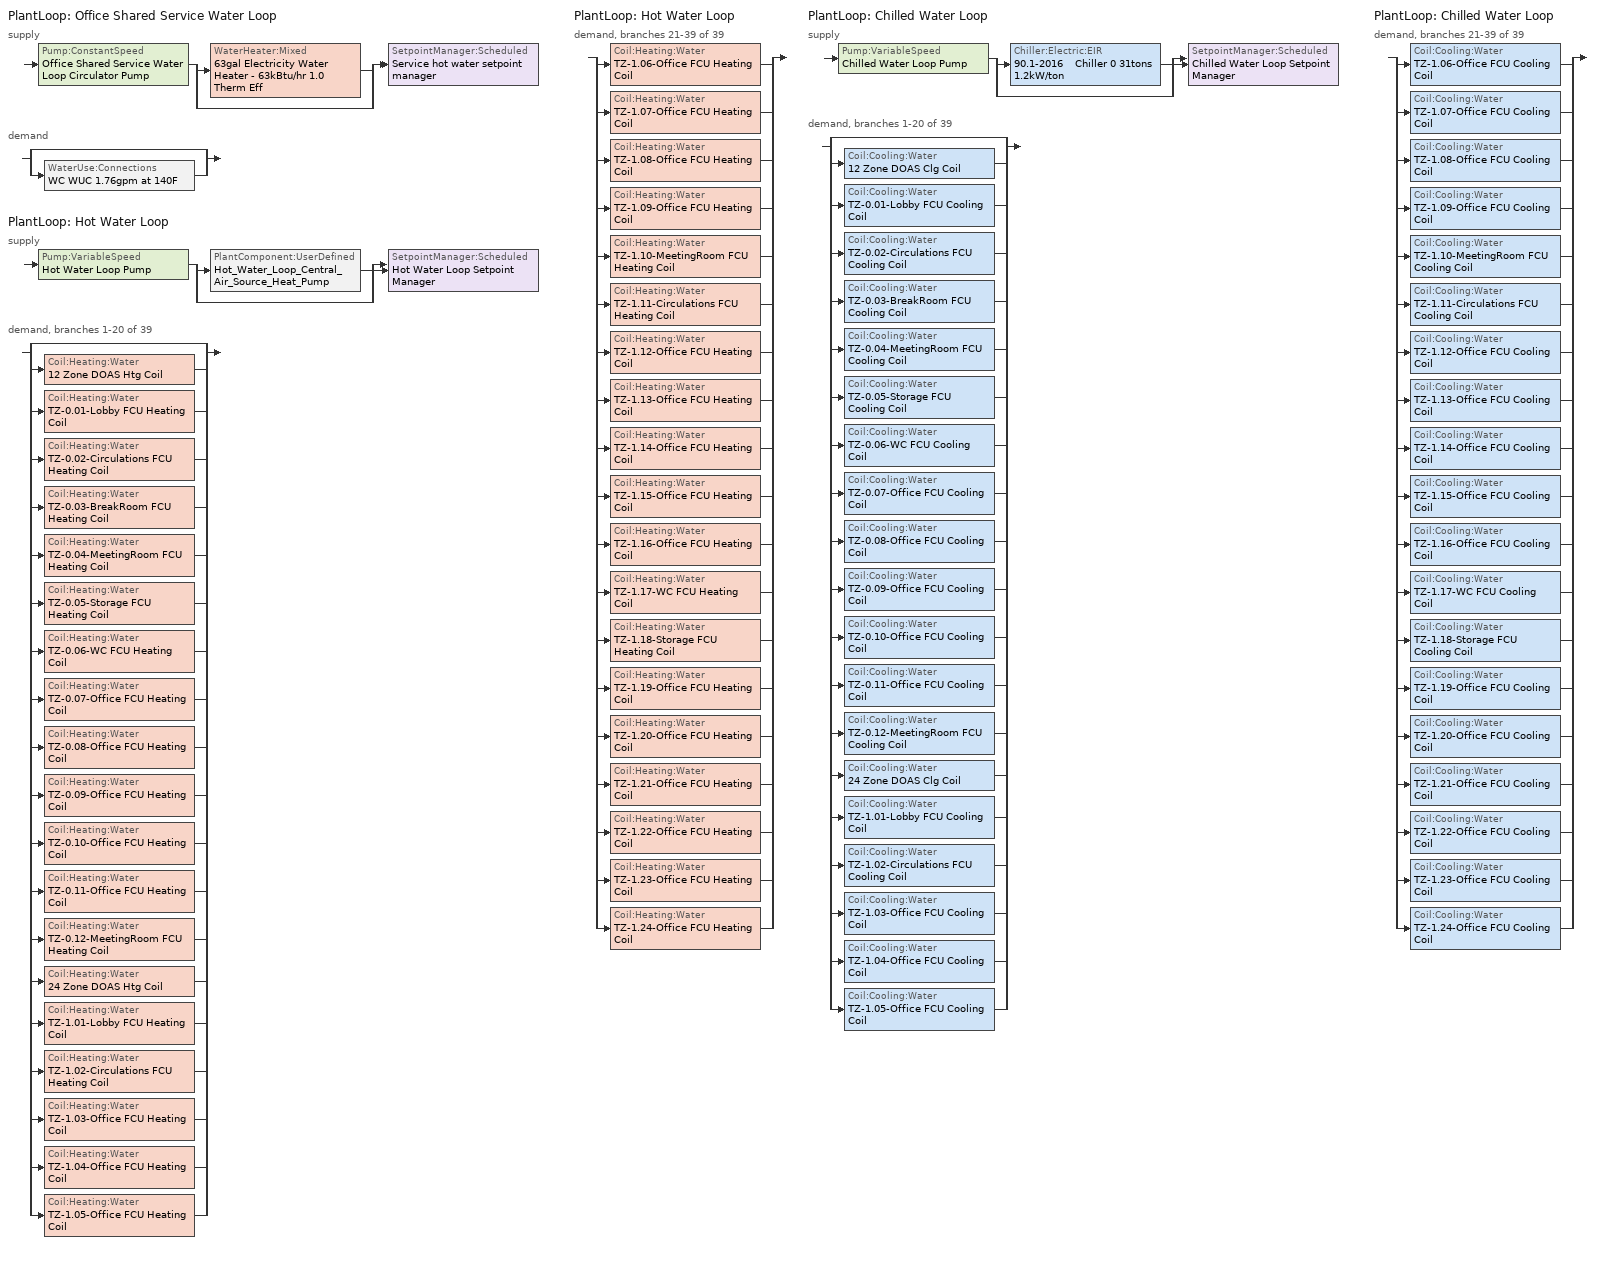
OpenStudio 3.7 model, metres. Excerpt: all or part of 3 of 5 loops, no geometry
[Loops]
PlantLoop 'Office Shared Service Water Loop'
 supply: Pump:ConstantSpeed 'Office Shared Service Water Loop Circulator Pump' > split
  | WaterHeater:Mixed '63gal Electricity Water Heater - 63kBtu/hr 1.0 Therm Eff'
  | bypass
  join > SetpointManager:Scheduled 'Service hot water setpoint manager'
 demand: split
  | bypass
  | WaterUse:Connections 'WC WUC 1.76gpm at 140F'
PlantLoop 'Hot Water Loop'
 supply: Pump:VariableSpeed 'Hot Water Loop Pump' > split
  | PlantComponent:UserDefined 'Hot_Water_Loop_Central_Air_Source_Heat_Pump'
  | bypass
  join > SetpointManager:Scheduled 'Hot Water Loop Setpoint Manager'
 demand, branches 1-20 of 39: split
  | bypass
  | Coil:Heating:Water '12 Zone DOAS Htg Coil'
  | Coil:Heating:Water 'TZ-0.01-Lobby FCU Heating Coil'
  | Coil:Heating:Water 'TZ-0.02-Circulations FCU Heating Coil'
  | Coil:Heating:Water 'TZ-0.03-BreakRoom FCU Heating Coil'
  | Coil:Heating:Water 'TZ-0.04-MeetingRoom FCU Heating Coil'
  | Coil:Heating:Water 'TZ-0.05-Storage FCU Heating Coil'
  | Coil:Heating:Water 'TZ-0.06-WC FCU Heating Coil'
  | Coil:Heating:Water 'TZ-0.07-Office FCU Heating Coil'
  | Coil:Heating:Water 'TZ-0.08-Office FCU Heating Coil'
  | Coil:Heating:Water 'TZ-0.09-Office FCU Heating Coil'
  | Coil:Heating:Water 'TZ-0.10-Office FCU Heating Coil'
  | Coil:Heating:Water 'TZ-0.11-Office FCU Heating Coil'
  | Coil:Heating:Water 'TZ-0.12-MeetingRoom FCU Heating Coil'
  | Coil:Heating:Water '24 Zone DOAS Htg Coil'
  | Coil:Heating:Water 'TZ-1.01-Lobby FCU Heating Coil'
  | Coil:Heating:Water 'TZ-1.02-Circulations FCU Heating Coil'
  | Coil:Heating:Water 'TZ-1.03-Office FCU Heating Coil'
  | Coil:Heating:Water 'TZ-1.04-Office FCU Heating Coil'
  | Coil:Heating:Water 'TZ-1.05-Office FCU Heating Coil'
PlantLoop 'Hot Water Loop'
 demand, branches 21-39 of 39: split
  | Coil:Heating:Water 'TZ-1.06-Office FCU Heating Coil'
  | Coil:Heating:Water 'TZ-1.07-Office FCU Heating Coil'
  | Coil:Heating:Water 'TZ-1.08-Office FCU Heating Coil'
  | Coil:Heating:Water 'TZ-1.09-Office FCU Heating Coil'
  | Coil:Heating:Water 'TZ-1.10-MeetingRoom FCU Heating Coil'
  | Coil:Heating:Water 'TZ-1.11-Circulations FCU Heating Coil'
  | Coil:Heating:Water 'TZ-1.12-Office FCU Heating Coil'
  | Coil:Heating:Water 'TZ-1.13-Office FCU Heating Coil'
  | Coil:Heating:Water 'TZ-1.14-Office FCU Heating Coil'
  | Coil:Heating:Water 'TZ-1.15-Office FCU Heating Coil'
  | Coil:Heating:Water 'TZ-1.16-Office FCU Heating Coil'
  | Coil:Heating:Water 'TZ-1.17-WC FCU Heating Coil'
  | Coil:Heating:Water 'TZ-1.18-Storage FCU Heating Coil'
  | Coil:Heating:Water 'TZ-1.19-Office FCU Heating Coil'
  | Coil:Heating:Water 'TZ-1.20-Office FCU Heating Coil'
  | Coil:Heating:Water 'TZ-1.21-Office FCU Heating Coil'
  | Coil:Heating:Water 'TZ-1.22-Office FCU Heating Coil'
  | Coil:Heating:Water 'TZ-1.23-Office FCU Heating Coil'
  | Coil:Heating:Water 'TZ-1.24-Office FCU Heating Coil'
PlantLoop 'Chilled Water Loop'
 supply: Pump:VariableSpeed 'Chilled Water Loop Pump' > split
  | Chiller:Electric:EIR '90.1-2016    Chiller 0 31tons 1.2kW/ton'
  | bypass
  join > SetpointManager:Scheduled 'Chilled Water Loop Setpoint Manager'
 demand, branches 1-20 of 39: split
  | bypass
  | Coil:Cooling:Water '12 Zone DOAS Clg Coil'
  | Coil:Cooling:Water 'TZ-0.01-Lobby FCU Cooling Coil'
  | Coil:Cooling:Water 'TZ-0.02-Circulations FCU Cooling Coil'
  | Coil:Cooling:Water 'TZ-0.03-BreakRoom FCU Cooling Coil'
  | Coil:Cooling:Water 'TZ-0.04-MeetingRoom FCU Cooling Coil'
  | Coil:Cooling:Water 'TZ-0.05-Storage FCU Cooling Coil'
  | Coil:Cooling:Water 'TZ-0.06-WC FCU Cooling Coil'
  | Coil:Cooling:Water 'TZ-0.07-Office FCU Cooling Coil'
  | Coil:Cooling:Water 'TZ-0.08-Office FCU Cooling Coil'
  | Coil:Cooling:Water 'TZ-0.09-Office FCU Cooling Coil'
  | Coil:Cooling:Water 'TZ-0.10-Office FCU Cooling Coil'
  | Coil:Cooling:Water 'TZ-0.11-Office FCU Cooling Coil'
  | Coil:Cooling:Water 'TZ-0.12-MeetingRoom FCU Cooling Coil'
  | Coil:Cooling:Water '24 Zone DOAS Clg Coil'
  | Coil:Cooling:Water 'TZ-1.01-Lobby FCU Cooling Coil'
  | Coil:Cooling:Water 'TZ-1.02-Circulations FCU Cooling Coil'
  | Coil:Cooling:Water 'TZ-1.03-Office FCU Cooling Coil'
  | Coil:Cooling:Water 'TZ-1.04-Office FCU Cooling Coil'
  | Coil:Cooling:Water 'TZ-1.05-Office FCU Cooling Coil'
PlantLoop 'Chilled Water Loop'
 demand, branches 21-39 of 39: split
  | Coil:Cooling:Water 'TZ-1.06-Office FCU Cooling Coil'
  | Coil:Cooling:Water 'TZ-1.07-Office FCU Cooling Coil'
  | Coil:Cooling:Water 'TZ-1.08-Office FCU Cooling Coil'
  | Coil:Cooling:Water 'TZ-1.09-Office FCU Cooling Coil'
  | Coil:Cooling:Water 'TZ-1.10-MeetingRoom FCU Cooling Coil'
  | Coil:Cooling:Water 'TZ-1.11-Circulations FCU Cooling Coil'
  | Coil:Cooling:Water 'TZ-1.12-Office FCU Cooling Coil'
  | Coil:Cooling:Water 'TZ-1.13-Office FCU Cooling Coil'
  | Coil:Cooling:Water 'TZ-1.14-Office FCU Cooling Coil'
  | Coil:Cooling:Water 'TZ-1.15-Office FCU Cooling Coil'
  | Coil:Cooling:Water 'TZ-1.16-Office FCU Cooling Coil'
  | Coil:Cooling:Water 'TZ-1.17-WC FCU Cooling Coil'
  | Coil:Cooling:Water 'TZ-1.18-Storage FCU Cooling Coil'
  | Coil:Cooling:Water 'TZ-1.19-Office FCU Cooling Coil'
  | Coil:Cooling:Water 'TZ-1.20-Office FCU Cooling Coil'
  | Coil:Cooling:Water 'TZ-1.21-Office FCU Cooling Coil'
  | Coil:Cooling:Water 'TZ-1.22-Office FCU Cooling Coil'
  | Coil:Cooling:Water 'TZ-1.23-Office FCU Cooling Coil'
  | Coil:Cooling:Water 'TZ-1.24-Office FCU Cooling Coil'
[WaterUse:Connections]
WC WUC 1.76gpm at 140F: Drain Water Heat Exchanger Type=None; Drain Water Heat Exchanger Destination=Plant; Water Use Equipment Name 1=WC Service Water Use 1.76gpm at 140F
[WaterUse:Equipment:Definition]
WC Service Water Use Def 1.76gpm: Peak Flow Rate {m3/s}=0.000111212; Target Temperature Schedule=Mixed Water At Faucet Temp - 140F; Sensible Fraction Schedule=Fraction Sensible - 0.2; Latent Fraction Schedule=Fraction Latent - 0.05
[WaterUse:Equipment]
WC Service Water Use 1.76gpm at 140F: Water Use Equipment Definition=WC Service Water Use Def 1.76gpm; Flow Rate Fraction Schedule=OfficeLarge BLDG_SWH_SCH
[PlantLoop] Glycol Concentration=0; Plant Loop Volume {m3}=Autocalculate; Load Distribution Scheme=Optimal
Name | Maximum Loop Temperature {C} | Minimum Loop Temperature {C} | Plant Equipment Operation Heating Load
Office Shared Service Water Loop | 60 | 10
Hot Water Loop |  | 10 | Plant Equipment Operation Heating Load 1
Chilled Water Loop | 40 | 1
[Sizing:Plant] Sizing Option=NonCoincident; Zone Timesteps in Averaging Window=1; Coincident Sizing Factor Mode=None
Name | Loop Type | Design Loop Exit Temperature {C} | Loop Design Temperature Difference {deltaC}
Office Shared Service Water Loop | Heating | 60 | 5
Hot Water Loop | Heating | 48.8889 | 11.1111
Chilled Water Loop | Cooling | 6.66667 | 5.61111
[SetpointManager:Scheduled] Control Variable=Temperature
Name | Schedule | Setpoint Node or NodeList
Service hot water setpoint manager | Service Water Loop Temp - 140F | Office Shared Service Water Loop Supply Outlet Node
Hot Water Loop Setpoint Manager | Hot Water Loop Temp - 120F | Hot Water Loop Supply Outlet Node
Chilled Water Loop Setpoint Manager | Chilled Water Loop Temp - 44F | Chilled Water Loop Supply Outlet Node
[Pump:ConstantSpeed]
Office Shared Service Water Loop Circulator Pump: Rated Flow Rate {m3/s}=autosize; Rated Pump Head {Pa}=29890.7; Rated Power Consumption {W}=autosize; Motor Efficiency=0.7; Fraction of Motor Inefficiencies to Fluid Stream=0; Pump Control Type=Intermittent; Design Power Sizing Method=PowerPerFlowPerPressure; Design Electric Power per Unit Flow Rate {W/(m3/s)}=348701.1; Design Shaft Power per Unit Flow Rate per Unit Head {W-s/m3-Pa}=1.28205
[WaterHeater:Mixed]
63gal Electricity Water Heater - 63kBtu/hr 1.0 Therm Eff: Tank Volume {m3}=0.239618; Setpoint Temperature Schedule=Service Water Loop Temp - 140F; Deadband Temperature Difference {deltaC}=2; Maximum Temperature Limit {C}=60; Heater Control Type=Cycle; Heater Maximum Capacity {W}=18551.5; Heater Fuel Type=Electricity; Heater Thermal Efficiency=1; Off Cycle Parasitic Fuel Consumption Rate {W}=0; Off Cycle Parasitic Fuel Type=Electricity; Off Cycle Parasitic Heat Fraction to Tank=0; On Cycle Parasitic Fuel Consumption Rate {W}=0; On Cycle Parasitic Fuel Type=Electricity; On Cycle Parasitic Heat Fraction to Tank=0; Ambient Temperature Indicator=Schedule; Ambient Temperature Schedule=Water Heater Ambient Temp Schedule - 71.6f; Off Cycle Loss Coefficient to Ambient Temperature {W/K}=83.8219; On Cycle Loss Coefficient to Ambient Temperature {W/K}=83.8219; Use Side Effectiveness=1; Source Side Effectiveness=1; Use Side Design Flow Rate {m3/s}=autosize; Source Side Design Flow Rate {m3/s}=autosize; Indirect Water Heating Recovery Time {hr}=1.5; Source Side Flow Control Mode=IndirectHeatPrimarySetpoint
[WaterHeater:Sizing]
63gal Electricity Water Heater - 63kBtu/hr 1.0 Therm Eff: Design Mode=PeakDraw; Time Storage Can Meet Peak Draw {hr}=0.538503; Time for Tank Recovery {hr}=0; Nominal Tank Volume for Autosizing Plant Connections {m3}=1
[Pump:VariableSpeed] Rated Pump Head {Pa}=179344; Coefficient 1 of the Part Load Performance Curve=0; Coefficient 2 of the Part Load Performance Curve=3.2485; Coefficient 3 of the Part Load Performance Curve=-4.7443; Coefficient 4 of the Part Load Performance Curve=2.5294; Pump Control Type=Intermittent; Skin Loss Radiative Fraction=0.5; Design Power Sizing Method=PowerPerFlowPerPressure; Design Electric Power per Unit Flow Rate {W/(m3/s)}=348701.1; Design Shaft Power per Unit Flow Rate per Unit Head {W-s/m3-Pa}=1.28205; Design Minimum Flow Rate Fraction=0
Name | Motor Efficiency | Fraction of Motor Inefficiencies to Fluid Stream
Hot Water Loop Pump | 0.855
Chilled Water Loop Pump | 0.865 | 0
[PlantComponent:UserDefined]
Hot_Water_Loop_Central_Air_Source_Heat_Pump: Plant Loading Mode=MeetsLoadWithNominalCapacityHiOutLimit; Plant Loop Flow Request Mode=NeedsFlowIfLoopOn; Plant Initialization Program Calling Manager=Hot_Water_Loop_Central_Air_Source_Heat_Pump_Init_Pgrm_Mgr; Plant Initialization Program=Hot_Water_Loop_Central_Air_Source_Heat_Pump_Init_Pgrm; Plant Simulation Program Calling Manager=Hot_Water_Loop_Central_Air_Source_Heat_Pump_Sim_Pgrm_Mgr; Plant Simulation Program=Hot_Water_Loop_Central_Air_Source_Heat_Pump_Sim_Pgrm; Design Volume Flow Rate Actuator=Hot_Water_Loop_Central_Air_Source_Heat_Pump_Vdot_Des_Act; Minimum Mass Flow Rate Actuator=Hot_Water_Loop_Central_Air_Source_Heat_Pump_Mdot_Min_Act; Maximum Mass Flow Rate Actuator=Hot_Water_Loop_Central_Air_Source_Heat_Pump_Mdot_Max_Act; Minimum Loading Capacity Actuator=Hot_Water_Loop_Central_Air_Source_Heat_Pump_Cap_Min_Act; Maximum Loading Capacity Actuator=Hot_Water_Loop_Central_Air_Source_Heat_Pump_Cap_Max_Act; Optimal Loading Capacity Actuator=Hot_Water_Loop_Central_Air_Source_Heat_Pump_Cap_Opt_Act; Outlet Temperature Actuator=Hot_Water_Loop_Central_Air_Source_Heat_Pump_Tout_Act; Mass Flow Rate Actuator=Hot_Water_Loop_Central_Air_Source_Heat_Pump_Mdot_Req_Act
[EnergyManagementSystem:Actuator] Actuated Component=Hot_Water_Loop_Central_Air_Source_Heat_Pump; Actuated Component Type=Plant Connection 1
Name | Actuated Component Control Type
Hot_Water_Loop_Central_Air_Source_Heat_Pump_Vdot_Des_Act | Design Volume Flow Rate
Hot_Water_Loop_Central_Air_Source_Heat_Pump_Mdot_Min_Act | Minimum Mass Flow Rate
Hot_Water_Loop_Central_Air_Source_Heat_Pump_Mdot_Max_Act | Maximum Mass Flow Rate
Hot_Water_Loop_Central_Air_Source_Heat_Pump_Cap_Min_Act | Minimum Loading Capacity
Hot_Water_Loop_Central_Air_Source_Heat_Pump_Cap_Max_Act | Maximum Loading Capacity
Hot_Water_Loop_Central_Air_Source_Heat_Pump_Cap_Opt_Act | Optimal Loading Capacity
Hot_Water_Loop_Central_Air_Source_Heat_Pump_Tout_Act | Outlet Temperature
Hot_Water_Loop_Central_Air_Source_Heat_Pump_Mdot_Req_Act | Mass Flow Rate
Hot_Water_Loop_Central_Air_Source_Heat_Pump_Tout_Max_Act | High Outlet Temperature Limit
[EnergyManagementSystem:Program]
Hot_Water_Loop_Central_Air_Source_Heat_Pump_Init_Pgrm: SET Loop_Exit_Temp = 48.8888888888889; SET Loop_Delta_Temp = 11.1111111111111; SET Cp = @CPHW Loop_Exit_Temp; SET rho = @RhoH2O Loop_Exit_Temp; SET Hot_Water_Loop_Central_Air_Source_Heat_Pump_Vdot_Des_Act = Hot_Water_Loop_Central_Air_Source_Heat_Pump_Vdot_Des_Int_Var; SET Hot_Water_Loop_Central_Air_Source_Heat_Pump_Mdot_Min_Act = 0; SET Mdot_Max = Hot_Water_Loop_Central_Air_Source_Heat_Pump_Vdot_Des_Int_Var * rho; SET Hot_Water_Loop_Central_Air_Source_Heat_Pump_Mdot_Max_Act = Mdot_Max; SET Cap = Mdot_Max * Cp * Loop_Delta_Temp; SET Hot_Water_Loop_Central_Air_Source_Heat_Pump_Cap_Min_Act = 0; SET Hot_Water_Loop_Central_Air_Source_Heat_Pump_Cap_Max_Act = Cap; SET Hot_Water_Loop_Central_Air_Source_Heat_Pump_Cap_Opt_Act = 1 * Cap
Hot_Water_Loop_Central_Air_Source_Heat_Pump_Sim_Pgrm: SET tmp = Hot_Water_Loop_Central_Air_Source_Heat_Pump_Load_Int_Var; SET tmp = Hot_Water_Loop_Central_Air_Source_Heat_Pump_Tin_Int_Var; SET tmp = Hot_Water_Loop_Central_Air_Source_Heat_Pump_Mdot_Int_Var; SET Hot_Water_Loop_Central_Air_Source_Heat_Pump_Tout_Max_Act = 75.0; IF Hot_Water_Loop_Central_Air_Source_Heat_Pump_Load_Int_Var == 0; SET Hot_Water_Loop_Central_Air_Source_Heat_Pump_Tout_Act = Hot_Water_Loop_Central_Air_Source_Heat_Pump_Tin_Int_Var; SET Hot_Water_Loop_Central_Air_Source_Heat_Pump_Mdot_Req_Act = 0; SET Elec = 0; RETURN; ENDIF; IF Hot_Water_Loop_Central_Air_Source_Heat_Pump_Load_Int_Var >= Hot_Water_Loop_Central_Air_Source_Heat_Pump_Cap_Max_Act; SET Qdot = Hot_Water_Loop_Central_Air_Source_Heat_Pump_Cap_Max_Act; SET Mdot = Hot_Water_Loop_Central_Air_Source_Heat_Pump_Mdot_Max_Act; SET Hot_Water_Loop_Central_Air_Source_Heat_Pump_Mdot_Req_Act = Mdot; SET Hot_Water_Loop_Central_Air_Source_Heat_Pump_Tout_Act = (Qdot / (Mdot * Hot_Water_Loop_Central_Air_Source_Heat_Pump_Cp_Int_Var)) + Hot_Water_Loop_Central_Air_Source_Heat_Pump_Tin_Int_Var; IF Hot_Water_Loop_Central_Air_Source_Heat_Pump_Tout_Act > Hot_Water_Loop_Central_Air_Source_Heat_Pump_Tout_Max_Act; SET Hot_Water_Loop_Central_Air_Source_Heat_Pump_Tout_Act = Hot_Water_Loop_Central_Air_Source_Heat_Pump_Tout_Max_Act; SET Qdot = Mdot * Hot_Water_Loop_Central_Air_Source_Heat_Pump_Cp_Int_Var * (Hot_Water_Loop_Central_Air_Source_Heat_Pump_Tout_Act - Hot_Water_Loop_Central_Air_Source_Heat_Pump_Tin_Int_Var); ENDIF; ELSE; SET Qdot = Hot_Water_Loop_Central_Air_Source_Heat_Pump_Load_Int_Var; SET Hot_Water_Loop_Central_Air_Source_Heat_Pump_Tout_Act = Hot_Water_Loop_Central_Air_Source_Heat_Pump_Setpt_Mgr_Temp_Sen; SET Mdot = Qdot / (Hot_Water_Loop_Central_Air_Source_Heat_Pump_Cp_Int_Var * (Hot_Water_Loop_Central_Air_Source_Heat_Pump_Tout_Act - Hot_Water_Loop_Central_Air_Source_Heat_Pump_Tin_Int_Var)); SET Hot_Water_Loop_Central_Air_Source_Heat_Pump_Mdot_Req_Act = Mdot; ENDIF; SET Tdb = Hot_Water_Loop_Central_Air_Source_Heat_Pump_OA_DBT_Sen; SET COP = @CurveValue Energy_Management_System_Curve_Or_Table_Index_Variable_1 Tdb; SET EIR = 1 / COP; SET Pwr = Qdot * EIR; SET Elec = Pwr * SystemTimestep * 3600
[EnergyManagementSystem:ProgramCallingManager]
Hot_Water_Loop_Central_Air_Source_Heat_Pump_Init_Pgrm_Mgr: UserDefinedComponentModel; Hot_Water_Loop_Central_Air_Source_Heat_Pump_Init_Pgrm
Hot_Water_Loop_Central_Air_Source_Heat_Pump_Sim_Pgrm_Mgr: UserDefinedComponentModel; Hot_Water_Loop_Central_Air_Source_Heat_Pump_Sim_Pgrm
[EnergyManagementSystem:InternalVariable]
Name | Internal Data Index Key | Internal Data Type
Hot_Water_Loop_Central_Air_Source_Heat_Pump_Vdot_Des_Int_Var | Hot Water Loop | Plant Design Volume Flow Rate
Hot_Water_Loop_Central_Air_Source_Heat_Pump_Tin_Int_Var | Hot_Water_Loop_Central_Air_Source_Heat_Pump | Inlet Temperature for Plant Connection 1
Hot_Water_Loop_Central_Air_Source_Heat_Pump_Mdot_Int_Var | Hot_Water_Loop_Central_Air_Source_Heat_Pump | Inlet Mass Flow Rate for Plant Connection 1
Hot_Water_Loop_Central_Air_Source_Heat_Pump_Cp_Int_Var | Hot_Water_Loop_Central_Air_Source_Heat_Pump | Inlet Specific Heat for Plant Connection 1
Hot_Water_Loop_Central_Air_Source_Heat_Pump_rho_Int_Var | Hot_Water_Loop_Central_Air_Source_Heat_Pump | Inlet Density for Plant Connection 1
Hot_Water_Loop_Central_Air_Source_Heat_Pump_Load_Int_Var | Hot_Water_Loop_Central_Air_Source_Heat_Pump | Load Request for Plant Connection 1
[EnergyManagementSystem:MeteredOutputVariable]
Hot_Water_Loop_Central_Air_Source_Heat_Pump Electricity Consumption: EMS Variable=Elec; Update Frequency=SystemTimestep; EMS Program or Subroutine=Hot_Water_Loop_Central_Air_Source_Heat_Pump_Sim_Pgrm; Resource Type=Electricity; Group Type=HVAC; End-Use Category=Heating; Units=J
[PlantEquipmentOperation:HeatingLoad]
Plant Equipment Operation Heating Load 1: Load Range Lower Limit 1 {W}=0; Load Range Upper Limit 1 {W}=1000000000
[Chiller:Electric:EIR]
90.1-2016    Chiller 0 31tons 1.2kW/ton: Reference Capacity {W}=Autosize; Reference COP {W/W}=2.96044; Reference Leaving Chilled Water Temperature {C}=6.66667; Reference Entering Condenser Fluid Temperature {C}=35; Reference Chilled Water Flow Rate {m3/s}=Autosize; Cooling Capacity Function of Temperature Curve=AirCooled_Chiller_2010_PathA_CAPFT; Electric Input to Cooling Output Ratio Function of Temperature Curve=AirCooled_Chiller_2010_PathA_EIRFT; Electric Input to Cooling Output Ratio Function of Part Load Ratio Curve=AirCooled_Chiller_AllCapacities_2004_2010_EIRFPLR; Minimum Part Load Ratio=0.15; Maximum Part Load Ratio=1; Optimum Part Load Ratio=1; Minimum Unloading Ratio=0.25; Condenser Type=AirCooled; Leaving Chilled Water Lower Temperature Limit {C}=2.22222; Chiller Flow Mode=ConstantFlow; Design Heat Recovery Water Flow Rate {m3/s}=Autosize; Sizing Factor=1; Basin Heater Capacity {W/K}=0; Basin Heater Setpoint Temperature {C}=10; Condenser Heat Recovery Relative Capacity Fraction=1
[Coil:Heating:Water] Availability Schedule=Always On Discrete; Rated Inlet Water Temperature {C}=48.8889; Rated Inlet Air Temperature {C}=16.6; Rated Outlet Water Temperature {C}=37.7778
Name | Rated Outlet Air Temperature {C}
12 Zone DOAS Htg Coil; 24 Zone DOAS Htg Coil | 32.2
TZ-0.01-Lobby FCU Heating Coil; TZ-0.02-Circulations FCU Heating Coil; TZ-0.03-BreakRoom FCU Heating Coil; TZ-0.04-MeetingRoom FCU Heating Coil; TZ-0.05-Storage FCU Heating Coil; TZ-0.06-WC FCU Heating Coil; TZ-0.07-Office FCU Heating Coil; TZ-0.08-Office FCU Heating Coil; TZ-0.09-Office FCU Heating Coil; TZ-0.10-Office FCU Heating Coil; TZ-0.11-Office FCU Heating Coil; TZ-0.12-MeetingRoom FCU Heating Coil; TZ-1.01-Lobby FCU Heating Coil; TZ-1.02-Circulations FCU Heating Coil; TZ-1.03-Office FCU Heating Coil; TZ-1.04-Office FCU Heating Coil; TZ-1.05-Office FCU Heating Coil; TZ-1.06-Office FCU Heating Coil; TZ-1.07-Office FCU Heating Coil; TZ-1.08-Office FCU Heating Coil; TZ-1.09-Office FCU Heating Coil; TZ-1.10-MeetingRoom FCU Heating Coil; TZ-1.11-Circulations FCU Heating Coil; TZ-1.12-Office FCU Heating Coil; TZ-1.13-Office FCU Heating Coil; TZ-1.14-Office FCU Heating Coil; TZ-1.15-Office FCU Heating Coil; TZ-1.16-Office FCU Heating Coil; TZ-1.17-WC FCU Heating Coil; TZ-1.18-Storage FCU Heating Coil; TZ-1.19-Office FCU Heating Coil; TZ-1.20-Office FCU Heating Coil; TZ-1.21-Office FCU Heating Coil; TZ-1.22-Office FCU Heating Coil; TZ-1.23-Office FCU Heating Coil; TZ-1.24-Office FCU Heating Coil | 40
[Controller:WaterCoil] Minimum Actuated Flow {m3/s}=0
Name | Water Coil | Action | Controller Convergence Tolerance {deltaC}
12 Zone DOAS Htg Coil Controller | 12 Zone DOAS Htg Coil | Normal | 0.0001
12 Zone DOAS Clg Coil Controller | 12 Zone DOAS Clg Coil | Reverse
TZ-0.01-Lobby FCU Cooling Coil Controller | TZ-0.01-Lobby FCU Cooling Coil | Reverse
TZ-0.01-Lobby FCU Heating Coil Controller | TZ-0.01-Lobby FCU Heating Coil | Normal | 0.0001
TZ-0.02-Circulations FCU Cooling Coil Controller | TZ-0.02-Circulations FCU Cooling Coil | Reverse
TZ-0.02-Circulations FCU Heating Coil Controller | TZ-0.02-Circulations FCU Heating Coil | Normal | 0.0001
TZ-0.03-BreakRoom FCU Cooling Coil Controller | TZ-0.03-BreakRoom FCU Cooling Coil | Reverse
TZ-0.03-BreakRoom FCU Heating Coil Controller | TZ-0.03-BreakRoom FCU Heating Coil | Normal | 0.0001
TZ-0.04-MeetingRoom FCU Cooling Coil Controller | TZ-0.04-MeetingRoom FCU Cooling Coil | Reverse
TZ-0.04-MeetingRoom FCU Heating Coil Controller | TZ-0.04-MeetingRoom FCU Heating Coil | Normal | 0.0001
TZ-0.05-Storage FCU Cooling Coil Controller | TZ-0.05-Storage FCU Cooling Coil | Reverse
TZ-0.05-Storage FCU Heating Coil Controller | TZ-0.05-Storage FCU Heating Coil | Normal | 0.0001
TZ-0.06-WC FCU Cooling Coil Controller | TZ-0.06-WC FCU Cooling Coil | Reverse
TZ-0.06-WC FCU Heating Coil Controller | TZ-0.06-WC FCU Heating Coil | Normal | 0.0001
TZ-0.07-Office FCU Cooling Coil Controller | TZ-0.07-Office FCU Cooling Coil | Reverse
TZ-0.07-Office FCU Heating Coil Controller | TZ-0.07-Office FCU Heating Coil | Normal | 0.0001
TZ-0.08-Office FCU Cooling Coil Controller | TZ-0.08-Office FCU Cooling Coil | Reverse
TZ-0.08-Office FCU Heating Coil Controller | TZ-0.08-Office FCU Heating Coil | Normal | 0.0001
TZ-0.09-Office FCU Cooling Coil Controller | TZ-0.09-Office FCU Cooling Coil | Reverse
TZ-0.09-Office FCU Heating Coil Controller | TZ-0.09-Office FCU Heating Coil | Normal | 0.0001
TZ-0.10-Office FCU Cooling Coil Controller | TZ-0.10-Office FCU Cooling Coil | Reverse
TZ-0.10-Office FCU Heating Coil Controller | TZ-0.10-Office FCU Heating Coil | Normal | 0.0001
TZ-0.11-Office FCU Cooling Coil Controller | TZ-0.11-Office FCU Cooling Coil | Reverse
TZ-0.11-Office FCU Heating Coil Controller | TZ-0.11-Office FCU Heating Coil | Normal | 0.0001
TZ-0.12-MeetingRoom FCU Cooling Coil Controller | TZ-0.12-MeetingRoom FCU Cooling Coil | Reverse
TZ-0.12-MeetingRoom FCU Heating Coil Controller | TZ-0.12-MeetingRoom FCU Heating Coil | Normal | 0.0001
24 Zone DOAS Htg Coil Controller | 24 Zone DOAS Htg Coil | Normal | 0.0001
24 Zone DOAS Clg Coil Controller | 24 Zone DOAS Clg Coil | Reverse
TZ-1.01-Lobby FCU Cooling Coil Controller | TZ-1.01-Lobby FCU Cooling Coil | Reverse
TZ-1.01-Lobby FCU Heating Coil Controller | TZ-1.01-Lobby FCU Heating Coil | Normal | 0.0001
TZ-1.02-Circulations FCU Cooling Coil Controller | TZ-1.02-Circulations FCU Cooling Coil | Reverse
TZ-1.02-Circulations FCU Heating Coil Controller | TZ-1.02-Circulations FCU Heating Coil | Normal | 0.0001
TZ-1.03-Office FCU Cooling Coil Controller | TZ-1.03-Office FCU Cooling Coil | Reverse
TZ-1.03-Office FCU Heating Coil Controller | TZ-1.03-Office FCU Heating Coil | Normal | 0.0001
TZ-1.04-Office FCU Cooling Coil Controller | TZ-1.04-Office FCU Cooling Coil | Reverse
TZ-1.04-Office FCU Heating Coil Controller | TZ-1.04-Office FCU Heating Coil | Normal | 0.0001
TZ-1.05-Office FCU Cooling Coil Controller | TZ-1.05-Office FCU Cooling Coil | Reverse
TZ-1.05-Office FCU Heating Coil Controller | TZ-1.05-Office FCU Heating Coil | Normal | 0.0001
TZ-1.06-Office FCU Cooling Coil Controller | TZ-1.06-Office FCU Cooling Coil | Reverse
TZ-1.06-Office FCU Heating Coil Controller | TZ-1.06-Office FCU Heating Coil | Normal | 0.0001
TZ-1.07-Office FCU Cooling Coil Controller | TZ-1.07-Office FCU Cooling Coil | Reverse
TZ-1.07-Office FCU Heating Coil Controller | TZ-1.07-Office FCU Heating Coil | Normal | 0.0001
TZ-1.08-Office FCU Cooling Coil Controller | TZ-1.08-Office FCU Cooling Coil | Reverse
TZ-1.08-Office FCU Heating Coil Controller | TZ-1.08-Office FCU Heating Coil | Normal | 0.0001
TZ-1.09-Office FCU Cooling Coil Controller | TZ-1.09-Office FCU Cooling Coil | Reverse
TZ-1.09-Office FCU Heating Coil Controller | TZ-1.09-Office FCU Heating Coil | Normal | 0.0001
TZ-1.10-MeetingRoom FCU Cooling Coil Controller | TZ-1.10-MeetingRoom FCU Cooling Coil | Reverse
TZ-1.10-MeetingRoom FCU Heating Coil Controller | TZ-1.10-MeetingRoom FCU Heating Coil | Normal | 0.0001
TZ-1.11-Circulations FCU Cooling Coil Controller | TZ-1.11-Circulations FCU Cooling Coil | Reverse
TZ-1.11-Circulations FCU Heating Coil Controller | TZ-1.11-Circulations FCU Heating Coil | Normal | 0.0001
TZ-1.12-Office FCU Cooling Coil Controller | TZ-1.12-Office FCU Cooling Coil | Reverse
TZ-1.12-Office FCU Heating Coil Controller | TZ-1.12-Office FCU Heating Coil | Normal | 0.0001
TZ-1.13-Office FCU Cooling Coil Controller | TZ-1.13-Office FCU Cooling Coil | Reverse
TZ-1.13-Office FCU Heating Coil Controller | TZ-1.13-Office FCU Heating Coil | Normal | 0.0001
TZ-1.14-Office FCU Cooling Coil Controller | TZ-1.14-Office FCU Cooling Coil | Reverse
TZ-1.14-Office FCU Heating Coil Controller | TZ-1.14-Office FCU Heating Coil | Normal | 0.0001
TZ-1.15-Office FCU Cooling Coil Controller | TZ-1.15-Office FCU Cooling Coil | Reverse
TZ-1.15-Office FCU Heating Coil Controller | TZ-1.15-Office FCU Heating Coil | Normal | 0.0001
TZ-1.16-Office FCU Cooling Coil Controller | TZ-1.16-Office FCU Cooling Coil | Reverse
TZ-1.16-Office FCU Heating Coil Controller | TZ-1.16-Office FCU Heating Coil | Normal | 0.0001
TZ-1.17-WC FCU Cooling Coil Controller | TZ-1.17-WC FCU Cooling Coil | Reverse
TZ-1.17-WC FCU Heating Coil Controller | TZ-1.17-WC FCU Heating Coil | Normal | 0.0001
TZ-1.18-Storage FCU Cooling Coil Controller | TZ-1.18-Storage FCU Cooling Coil | Reverse
TZ-1.18-Storage FCU Heating Coil Controller | TZ-1.18-Storage FCU Heating Coil | Normal | 0.0001
TZ-1.19-Office FCU Cooling Coil Controller | TZ-1.19-Office FCU Cooling Coil | Reverse
TZ-1.19-Office FCU Heating Coil Controller | TZ-1.19-Office FCU Heating Coil | Normal | 0.0001
TZ-1.20-Office FCU Cooling Coil Controller | TZ-1.20-Office FCU Cooling Coil | Reverse
TZ-1.20-Office FCU Heating Coil Controller | TZ-1.20-Office FCU Heating Coil | Normal | 0.0001
TZ-1.21-Office FCU Cooling Coil Controller | TZ-1.21-Office FCU Cooling Coil | Reverse
TZ-1.21-Office FCU Heating Coil Controller | TZ-1.21-Office FCU Heating Coil | Normal | 0.0001
TZ-1.22-Office FCU Cooling Coil Controller | TZ-1.22-Office FCU Cooling Coil | Reverse
TZ-1.22-Office FCU Heating Coil Controller | TZ-1.22-Office FCU Heating Coil | Normal | 0.0001
TZ-1.23-Office FCU Cooling Coil Controller | TZ-1.23-Office FCU Cooling Coil | Reverse
TZ-1.23-Office FCU Heating Coil Controller | TZ-1.23-Office FCU Heating Coil | Normal | 0.0001
TZ-1.24-Office FCU Cooling Coil Controller | TZ-1.24-Office FCU Cooling Coil | Reverse
TZ-1.24-Office FCU Heating Coil Controller | TZ-1.24-Office FCU Heating Coil | Normal | 0.0001
[Coil:Cooling:Water] Availability Schedule=Always On Discrete; Design Inlet Water Temperature {C}=Autosize; Heat Exchanger Configuration=CrossFlow
12 Zone DOAS Clg Coil; TZ-0.01-Lobby FCU Cooling Coil; TZ-0.02-Circulations FCU Cooling Coil; TZ-0.03-BreakRoom FCU Cooling Coil; TZ-0.04-MeetingRoom FCU Cooling Coil; TZ-0.05-Storage FCU Cooling Coil; TZ-0.06-WC FCU Cooling Coil; TZ-0.07-Office FCU Cooling Coil; TZ-0.08-Office FCU Cooling Coil; TZ-0.09-Office FCU Cooling Coil; TZ-0.10-Office FCU Cooling Coil; TZ-0.11-Office FCU Cooling Coil; TZ-0.12-MeetingRoom FCU Cooling Coil; 24 Zone DOAS Clg Coil; TZ-1.01-Lobby FCU Cooling Coil; TZ-1.02-Circulations FCU Cooling Coil; TZ-1.03-Office FCU Cooling Coil; TZ-1.04-Office FCU Cooling Coil; TZ-1.05-Office FCU Cooling Coil; TZ-1.06-Office FCU Cooling Coil; TZ-1.07-Office FCU Cooling Coil; TZ-1.08-Office FCU Cooling Coil; TZ-1.09-Office FCU Cooling Coil; TZ-1.10-MeetingRoom FCU Cooling Coil; TZ-1.11-Circulations FCU Cooling Coil; TZ-1.12-Office FCU Cooling Coil; TZ-1.13-Office FCU Cooling Coil; TZ-1.14-Office FCU Cooling Coil; TZ-1.15-Office FCU Cooling Coil; TZ-1.16-Office FCU Cooling Coil; TZ-1.17-WC FCU Cooling Coil; TZ-1.18-Storage FCU Cooling Coil; TZ-1.19-Office FCU Cooling Coil; TZ-1.20-Office FCU Cooling Coil; TZ-1.21-Office FCU Cooling Coil; TZ-1.22-Office FCU Cooling Coil; TZ-1.23-Office FCU Cooling Coil; TZ-1.24-Office FCU Cooling Coil
[Fan:OnOff] Availability Schedule=Always On Discrete; Fan Total Efficiency=0.385; Pressure Rise {Pa}=270.9; Maximum Flow Rate {m3/s}=autosize; Motor Efficiency=0.7; Motor In Airstream Fraction=1
Name | Fan Power Ratio Function of Speed Ratio Curve | Fan Efficiency Ratio Function of Speed Ratio Curve
TZ-0.01-Lobby Fan Coil fan | Fan On Off Power Curve | Fan On Off Efficiency Curve
TZ-0.02-Circulations Fan Coil fan | Fan On Off Power Curve 1 | Fan On Off Efficiency Curve 1
TZ-0.03-BreakRoom Fan Coil fan | Fan On Off Power Curve 2 | Fan On Off Efficiency Curve 2
TZ-0.04-MeetingRoom Fan Coil fan | Fan On Off Power Curve 3 | Fan On Off Efficiency Curve 3
TZ-0.05-Storage Fan Coil fan | Fan On Off Power Curve 4 | Fan On Off Efficiency Curve 4
TZ-0.06-WC Fan Coil fan | Fan On Off Power Curve 5 | Fan On Off Efficiency Curve 5
TZ-0.07-Office Fan Coil fan | Fan On Off Power Curve 6 | Fan On Off Efficiency Curve 6
TZ-0.08-Office Fan Coil fan | Fan On Off Power Curve 7 | Fan On Off Efficiency Curve 7
TZ-0.09-Office Fan Coil fan | Fan On Off Power Curve 8 | Fan On Off Efficiency Curve 8
TZ-0.10-Office Fan Coil fan | Fan On Off Power Curve 9 | Fan On Off Efficiency Curve 9
TZ-0.11-Office Fan Coil fan | Fan On Off Power Curve 10 | Fan On Off Efficiency Curve 10
TZ-0.12-MeetingRoom Fan Coil fan | Fan On Off Power Curve 11 | Fan On Off Efficiency Curve 11
TZ-1.01-Lobby Fan Coil fan | Fan On Off Power Curve 12 | Fan On Off Efficiency Curve 12
TZ-1.02-Circulations Fan Coil fan | Fan On Off Power Curve 13 | Fan On Off Efficiency Curve 13
TZ-1.03-Office Fan Coil fan | Fan On Off Power Curve 14 | Fan On Off Efficiency Curve 14
TZ-1.04-Office Fan Coil fan | Fan On Off Power Curve 15 | Fan On Off Efficiency Curve 15
TZ-1.05-Office Fan Coil fan | Fan On Off Power Curve 16 | Fan On Off Efficiency Curve 16
TZ-1.06-Office Fan Coil fan | Fan On Off Power Curve 17 | Fan On Off Efficiency Curve 17
TZ-1.07-Office Fan Coil fan | Fan On Off Power Curve 18 | Fan On Off Efficiency Curve 18
TZ-1.08-Office Fan Coil fan | Fan On Off Power Curve 19 | Fan On Off Efficiency Curve 19
TZ-1.09-Office Fan Coil fan | Fan On Off Power Curve 20 | Fan On Off Efficiency Curve 20
TZ-1.10-MeetingRoom Fan Coil fan | Fan On Off Power Curve 21 | Fan On Off Efficiency Curve 21
TZ-1.11-Circulations Fan Coil fan | Fan On Off Power Curve 22 | Fan On Off Efficiency Curve 22
TZ-1.12-Office Fan Coil fan | Fan On Off Power Curve 23 | Fan On Off Efficiency Curve 23
TZ-1.13-Office Fan Coil fan | Fan On Off Power Curve 24 | Fan On Off Efficiency Curve 24
TZ-1.14-Office Fan Coil fan | Fan On Off Power Curve 25 | Fan On Off Efficiency Curve 25
TZ-1.15-Office Fan Coil fan | Fan On Off Power Curve 26 | Fan On Off Efficiency Curve 26
TZ-1.16-Office Fan Coil fan | Fan On Off Power Curve 27 | Fan On Off Efficiency Curve 27
TZ-1.17-WC Fan Coil fan | Fan On Off Power Curve 28 | Fan On Off Efficiency Curve 28
TZ-1.18-Storage Fan Coil fan | Fan On Off Power Curve 29 | Fan On Off Efficiency Curve 29
TZ-1.19-Office Fan Coil fan | Fan On Off Power Curve 30 | Fan On Off Efficiency Curve 30
TZ-1.20-Office Fan Coil fan | Fan On Off Power Curve 31 | Fan On Off Efficiency Curve 31
TZ-1.21-Office Fan Coil fan | Fan On Off Power Curve 32 | Fan On Off Efficiency Curve 32
TZ-1.22-Office Fan Coil fan | Fan On Off Power Curve 33 | Fan On Off Efficiency Curve 33
TZ-1.23-Office Fan Coil fan | Fan On Off Power Curve 34 | Fan On Off Efficiency Curve 34
TZ-1.24-Office Fan Coil fan | Fan On Off Power Curve 35 | Fan On Off Efficiency Curve 35
[ZoneHVAC:FourPipeFanCoil] Availability Schedule=Always On Discrete; Capacity Control Method=CyclingFan; Maximum Supply Air Flow Rate {m3/s}=autosize; Maximum Outdoor Air Flow Rate {m3/s}=0; Maximum Cold Water Flow Rate {m3/s}=autosize; Maximum Hot Water Flow Rate {m3/s}=autosize; Minimum Supply Air Temperature in Cooling Mode {C}=autosize; Maximum Supply Air Temperature in Heating Mode {C}=autosize
Name | Supply Air Fan | Cooling Coil | Heating Coil
TZ-0.01-Lobby FCU | TZ-0.01-Lobby Fan Coil fan | TZ-0.01-Lobby FCU Cooling Coil | TZ-0.01-Lobby FCU Heating Coil
TZ-0.02-Circulations FCU | TZ-0.02-Circulations Fan Coil fan | TZ-0.02-Circulations FCU Cooling Coil | TZ-0.02-Circulations FCU Heating Coil
TZ-0.03-BreakRoom FCU | TZ-0.03-BreakRoom Fan Coil fan | TZ-0.03-BreakRoom FCU Cooling Coil | TZ-0.03-BreakRoom FCU Heating Coil
TZ-0.04-MeetingRoom FCU | TZ-0.04-MeetingRoom Fan Coil fan | TZ-0.04-MeetingRoom FCU Cooling Coil | TZ-0.04-MeetingRoom FCU Heating Coil
TZ-0.05-Storage FCU | TZ-0.05-Storage Fan Coil fan | TZ-0.05-Storage FCU Cooling Coil | TZ-0.05-Storage FCU Heating Coil
TZ-0.06-WC FCU | TZ-0.06-WC Fan Coil fan | TZ-0.06-WC FCU Cooling Coil | TZ-0.06-WC FCU Heating Coil
TZ-0.07-Office FCU | TZ-0.07-Office Fan Coil fan | TZ-0.07-Office FCU Cooling Coil | TZ-0.07-Office FCU Heating Coil
TZ-0.08-Office FCU | TZ-0.08-Office Fan Coil fan | TZ-0.08-Office FCU Cooling Coil | TZ-0.08-Office FCU Heating Coil
TZ-0.09-Office FCU | TZ-0.09-Office Fan Coil fan | TZ-0.09-Office FCU Cooling Coil | TZ-0.09-Office FCU Heating Coil
TZ-0.10-Office FCU | TZ-0.10-Office Fan Coil fan | TZ-0.10-Office FCU Cooling Coil | TZ-0.10-Office FCU Heating Coil
TZ-0.11-Office FCU | TZ-0.11-Office Fan Coil fan | TZ-0.11-Office FCU Cooling Coil | TZ-0.11-Office FCU Heating Coil
TZ-0.12-MeetingRoom FCU | TZ-0.12-MeetingRoom Fan Coil fan | TZ-0.12-MeetingRoom FCU Cooling Coil | TZ-0.12-MeetingRoom FCU Heating Coil
TZ-1.01-Lobby FCU | TZ-1.01-Lobby Fan Coil fan | TZ-1.01-Lobby FCU Cooling Coil | TZ-1.01-Lobby FCU Heating Coil
TZ-1.02-Circulations FCU | TZ-1.02-Circulations Fan Coil fan | TZ-1.02-Circulations FCU Cooling Coil | TZ-1.02-Circulations FCU Heating Coil
TZ-1.03-Office FCU | TZ-1.03-Office Fan Coil fan | TZ-1.03-Office FCU Cooling Coil | TZ-1.03-Office FCU Heating Coil
TZ-1.04-Office FCU | TZ-1.04-Office Fan Coil fan | TZ-1.04-Office FCU Cooling Coil | TZ-1.04-Office FCU Heating Coil
TZ-1.05-Office FCU | TZ-1.05-Office Fan Coil fan | TZ-1.05-Office FCU Cooling Coil | TZ-1.05-Office FCU Heating Coil
TZ-1.06-Office FCU | TZ-1.06-Office Fan Coil fan | TZ-1.06-Office FCU Cooling Coil | TZ-1.06-Office FCU Heating Coil
TZ-1.07-Office FCU | TZ-1.07-Office Fan Coil fan | TZ-1.07-Office FCU Cooling Coil | TZ-1.07-Office FCU Heating Coil
TZ-1.08-Office FCU | TZ-1.08-Office Fan Coil fan | TZ-1.08-Office FCU Cooling Coil | TZ-1.08-Office FCU Heating Coil
TZ-1.09-Office FCU | TZ-1.09-Office Fan Coil fan | TZ-1.09-Office FCU Cooling Coil | TZ-1.09-Office FCU Heating Coil
TZ-1.10-MeetingRoom FCU | TZ-1.10-MeetingRoom Fan Coil fan | TZ-1.10-MeetingRoom FCU Cooling Coil | TZ-1.10-MeetingRoom FCU Heating Coil
TZ-1.11-Circulations FCU | TZ-1.11-Circulations Fan Coil fan | TZ-1.11-Circulations FCU Cooling Coil | TZ-1.11-Circulations FCU Heating Coil
TZ-1.12-Office FCU | TZ-1.12-Office Fan Coil fan | TZ-1.12-Office FCU Cooling Coil | TZ-1.12-Office FCU Heating Coil
TZ-1.13-Office FCU | TZ-1.13-Office Fan Coil fan | TZ-1.13-Office FCU Cooling Coil | TZ-1.13-Office FCU Heating Coil
TZ-1.14-Office FCU | TZ-1.14-Office Fan Coil fan | TZ-1.14-Office FCU Cooling Coil | TZ-1.14-Office FCU Heating Coil
TZ-1.15-Office FCU | TZ-1.15-Office Fan Coil fan | TZ-1.15-Office FCU Cooling Coil | TZ-1.15-Office FCU Heating Coil
TZ-1.16-Office FCU | TZ-1.16-Office Fan Coil fan | TZ-1.16-Office FCU Cooling Coil | TZ-1.16-Office FCU Heating Coil
TZ-1.17-WC FCU | TZ-1.17-WC Fan Coil fan | TZ-1.17-WC FCU Cooling Coil | TZ-1.17-WC FCU Heating Coil
TZ-1.18-Storage FCU | TZ-1.18-Storage Fan Coil fan | TZ-1.18-Storage FCU Cooling Coil | TZ-1.18-Storage FCU Heating Coil
TZ-1.19-Office FCU | TZ-1.19-Office Fan Coil fan | TZ-1.19-Office FCU Cooling Coil | TZ-1.19-Office FCU Heating Coil
TZ-1.20-Office FCU | TZ-1.20-Office Fan Coil fan | TZ-1.20-Office FCU Cooling Coil | TZ-1.20-Office FCU Heating Coil
TZ-1.21-Office FCU | TZ-1.21-Office Fan Coil fan | TZ-1.21-Office FCU Cooling Coil | TZ-1.21-Office FCU Heating Coil
TZ-1.22-Office FCU | TZ-1.22-Office Fan Coil fan | TZ-1.22-Office FCU Cooling Coil | TZ-1.22-Office FCU Heating Coil
TZ-1.23-Office FCU | TZ-1.23-Office Fan Coil fan | TZ-1.23-Office FCU Cooling Coil | TZ-1.23-Office FCU Heating Coil
TZ-1.24-Office FCU | TZ-1.24-Office Fan Coil fan | TZ-1.24-Office FCU Cooling Coil | TZ-1.24-Office FCU Heating Coil
[SetpointManager:OutdoorAirPretreat] Minimum Setpoint Temperature {C}=-99; Maximum Setpoint Temperature {C}=99; Minimum Setpoint Humidity Ratio {kgWater/kgDryAir}=1e-05; Maximum Setpoint Humidity Ratio {kgWater/kgDryAir}=1
Setpoint Manager Outdoor Air Pretreat 1; Setpoint Manager Outdoor Air Pretreat 2
[Schedule:Constant]
Always On Discrete: Value=1
[Schedule:Ruleset]
OfficeLarge BLDG_SWH_SCH: Default Day Schedule=OfficeLarge BLDG_SWH_SCH Default; Summer Design Day Schedule=OfficeLarge BLDG_SWH_SCH Summer Design Day; Winter Design Day Schedule=OfficeLarge BLDG_SWH_SCH Winter Design Day
Fraction Sensible - 0.2: Default Day Schedule=Fraction Sensible - 0.2 Default
Fraction Latent - 0.05: Default Day Schedule=Fraction Latent - 0.05 Default
Mixed Water At Faucet Temp - 140F: Default Day Schedule=Mixed Water At Faucet Temp - 140F Default
Service Water Loop Temp - 140F: Default Day Schedule=Service Water Loop Temp - 140F Default
Water Heater Ambient Temp Schedule - 71.6f: Default Day Schedule=Water Heater Ambient Temp Schedule - 71.6f Default
Hot Water Loop Temp - 120F: Default Day Schedule=Hot Water Loop Temp - 120F Default
Chilled Water Loop Temp - 44F: Default Day Schedule=Chilled Water Loop Temp - 44F Default
[Schedule:Day]
OfficeLarge BLDG_SWH_SCH Default: 6, 0, 0, 7, 0, 0.07, 11, 0, 0.04, 13, 0, 0.06, 14, 0, 0.09, 15, 0, 0.06, 21, 0, 0.04, 22, 0, 0.07, 24, 0, 0.04
OfficeLarge BLDG_SWH_SCH Summer Design Day; OfficeLarge BLDG_SWH_SCH SmrDsn|Wkdy Day: 6, 0, 0, 7, 0, 0.07, 8, 0, 0.19, 9, 0, 0.35, 10, 0, 0.38, 11, 0, 0.39, 12, 0, 0.47, 13, 0, 0.57, 14, 0, 0.54, 15, 0, 0.34, 16, 0, 0.33, 17, 0, 0.44, 18, 0, 0.26, 19, 0, 0.21, 20, 0, 0.15, 21, 0, 0.17, 22, 0, 0.08, 24, 0, 0.05
OfficeLarge BLDG_SWH_SCH Winter Design Day; OfficeLarge BLDG_SWH_SCH WntrDsn|Sat Day: 6, 0, 0, 7, 0, 0.07, 8, 0, 0.11, 9, 0, 0.15, 10, 0, 0.21, 11, 0, 0.19, 12, 0, 0.23, 13, 0, 0.2, 14, 0, 0.19, 15, 0, 0.15, 16, 0, 0.13, 17, 0, 0.14, 21, 0, 0.07, 22, 0, 0.09, 24, 0, 0.05
Fraction Sensible - 0.2 Default: 24, 0, 0.2
Fraction Latent - 0.05 Default: 24, 0, 0.05
Mixed Water At Faucet Temp - 140F Default; Service Water Loop Temp - 140F Default: 24, 0, 60
Water Heater Ambient Temp Schedule - 71.6f Default: 24, 0, 22
Hot Water Loop Temp - 120F Default: 24, 0, 48.8889
Chilled Water Loop Temp - 44F Default: 24, 0, 6.66667
[Schedule:Rule] Schedule Ruleset=OfficeLarge BLDG_SWH_SCH; Date Specification Type=DateRange; Start Month=1; Start Day=1; End Month=12; End Day=31
Name | Rule Order | Day Schedule | Apply Monday | Apply Tuesday | Apply Wednesday | Apply Thursday | Apply Friday | Apply Saturday
Schedule Rule 1 | 1 | OfficeLarge BLDG_SWH_SCH SmrDsn|Wkdy Day | Yes | Yes | Yes | Yes | Yes
Schedule Rule 2 | 0 | OfficeLarge BLDG_SWH_SCH WntrDsn|Sat Day |  |  |  |  |  | Yes
[Curve:Quadratic]
AirCooled_Chiller_AllCapacities_2004_2010_EIRFPLR: Coefficient1 Constant=0.141; Coefficient2 x=0.655; Coefficient3 x**2=0.203; Minimum Value of x=0; Maximum Value of x=1
[Curve:Exponent] Coefficient1 Constant=1; Coefficient2 Constant=0; Coefficient3 Constant=0; Minimum Value of x=0; Maximum Value of x=1
Fan On Off Power Curve; Fan On Off Power Curve 1; Fan On Off Power Curve 2; Fan On Off Power Curve 3; Fan On Off Power Curve 4; Fan On Off Power Curve 5; Fan On Off Power Curve 6; Fan On Off Power Curve 7; Fan On Off Power Curve 8; Fan On Off Power Curve 9; Fan On Off Power Curve 10; Fan On Off Power Curve 11; Fan On Off Power Curve 12; Fan On Off Power Curve 13; Fan On Off Power Curve 14; Fan On Off Power Curve 15; Fan On Off Power Curve 16; Fan On Off Power Curve 17; Fan On Off Power Curve 18; Fan On Off Power Curve 19; Fan On Off Power Curve 20; Fan On Off Power Curve 21; Fan On Off Power Curve 22; Fan On Off Power Curve 23; Fan On Off Power Curve 24; Fan On Off Power Curve 25; Fan On Off Power Curve 26; Fan On Off Power Curve 27; Fan On Off Power Curve 28; Fan On Off Power Curve 29; Fan On Off Power Curve 30; Fan On Off Power Curve 31; Fan On Off Power Curve 32; Fan On Off Power Curve 33; Fan On Off Power Curve 34; Fan On Off Power Curve 35
[Curve:Cubic] Coefficient1 Constant=1; Coefficient2 x=0; Coefficient3 x**2=0; Coefficient4 x**3=0; Minimum Value of x=0; Maximum Value of x=1
Fan On Off Efficiency Curve; Fan On Off Efficiency Curve 1; Fan On Off Efficiency Curve 2; Fan On Off Efficiency Curve 3; Fan On Off Efficiency Curve 4; Fan On Off Efficiency Curve 5; Fan On Off Efficiency Curve 6; Fan On Off Efficiency Curve 7; Fan On Off Efficiency Curve 8; Fan On Off Efficiency Curve 9; Fan On Off Efficiency Curve 10; Fan On Off Efficiency Curve 11; Fan On Off Efficiency Curve 12; Fan On Off Efficiency Curve 13; Fan On Off Efficiency Curve 14; Fan On Off Efficiency Curve 15; Fan On Off Efficiency Curve 16; Fan On Off Efficiency Curve 17; Fan On Off Efficiency Curve 18; Fan On Off Efficiency Curve 19; Fan On Off Efficiency Curve 20; Fan On Off Efficiency Curve 21; Fan On Off Efficiency Curve 22; Fan On Off Efficiency Curve 23; Fan On Off Efficiency Curve 24; Fan On Off Efficiency Curve 25; Fan On Off Efficiency Curve 26; Fan On Off Efficiency Curve 27; Fan On Off Efficiency Curve 28; Fan On Off Efficiency Curve 29; Fan On Off Efficiency Curve 30; Fan On Off Efficiency Curve 31; Fan On Off Efficiency Curve 32; Fan On Off Efficiency Curve 33; Fan On Off Efficiency Curve 34; Fan On Off Efficiency Curve 35
[Curve:Biquadratic] Minimum Value of x=5; Maximum Value of x=10; Minimum Value of y=12.7; Maximum Value of y=51.67
Name | Coefficient1 Constant | Coefficient2 x | Coefficient3 x**2 | Coefficient4 y | Coefficient5 y**2 | Coefficient6 x*y
AirCooled_Chiller_2010_PathA_CAPFT | 1.04338 | 0.0407073 | 0.0004506 | -0.0041514 | -8.86e-05 | -0.0003467
AirCooled_Chiller_2010_PathA_EIRFT | 0.596191 | -0.0099496 | 0.0007888 | 0.0004506 | 0.0004875 | -0.0007623
